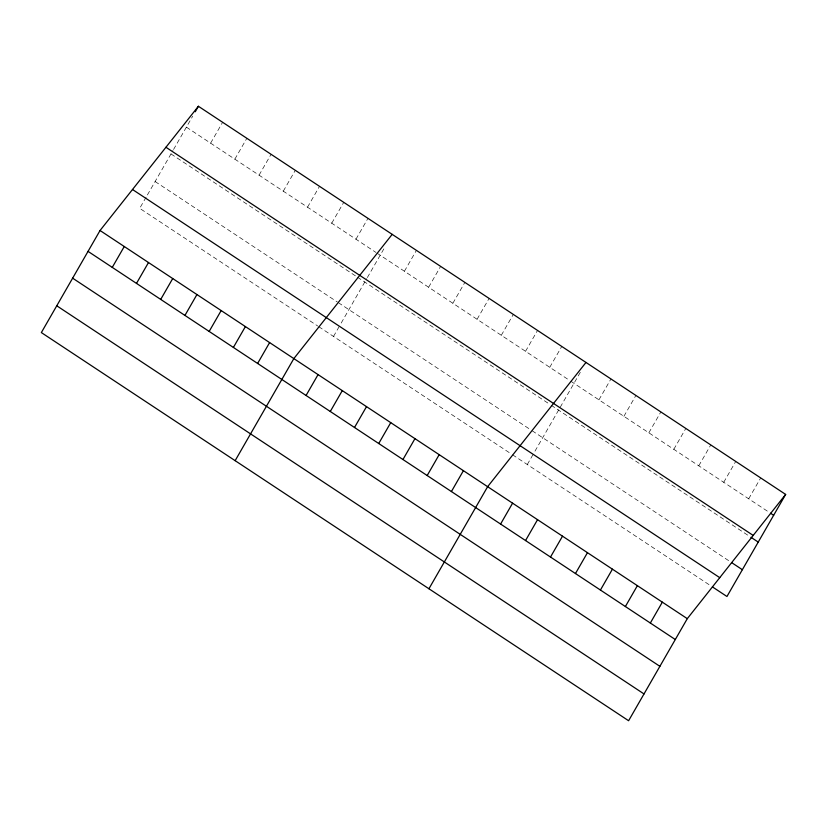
<?xml version="1.0" encoding="UTF-8"?>
<svg xmlns="http://www.w3.org/2000/svg" width="827" height="827" viewBox="0 0 827 827"><rect width="100%" height="100%" fill="white"/><g stroke="black" fill="none" stroke-linecap="round" stroke-linejoin="round"><path stroke-width="0.62" stroke-dasharray="4.13 3.1" d="M146.121 197.177L139.701 208.342L317.702 325.993M147.402 194.945L172.915 150.586M173.556 149.47L192.712 116.152M210.616 143.154L222.628 122.272M234.847 159.166L246.849 138.285M259.068 175.169L271.07 154.298M283.289 191.182L295.291 170.31M307.52 207.195L319.522 186.323M331.741 223.207L343.743 202.336M355.961 239.22L367.963 218.349M333.498 336.434L339.918 325.269M341.2 323.037L366.702 278.678M367.353 277.562L385.248 246.446M404.413 271.246L416.415 250.374M428.634 287.258L440.636 266.377M452.865 303.261L464.867 282.389M477.086 319.274L489.088 298.402M501.307 335.286L513.309 314.415M525.538 351.299L537.54 330.428M549.759 367.312L561.76 346.441M527.285 464.526L533.704 453.361M534.997 451.128L580.296 372.336M598.944 399.823L610.946 378.942M623.899 416.312L635.901 395.44M648.854 432.81L660.856 411.939M673.819 449.309L685.821 428.438M698.774 465.808L710.775 444.936M723.728 482.306L735.73 461.435M748.693 498.805L760.695 477.923M186.395 127.141L375.975 252.442M377.029 253.145L569.772 380.534M570.826 381.237L769.492 512.544M170.993 153.936L356.354 276.456M357.409 277.159L550.151 404.548M551.196 405.251L749.924 536.599M155.114 181.547L337.323 301.979M338.377 302.672L531.11 430.071M532.164 430.764L729.879 561.45M318.746 326.686L511.489 454.085M512.544 454.778L711.354 586.188"/><path stroke-width="1.24" d="M100.046 230.506L41.35 332.578L628.603 720.731L687.299 618.658L785.65 494.422L198.397 106.269L100.046 230.506L687.299 618.658M195.244 111.759L198.397 106.269M112.265 267.39L124.267 246.508M136.496 283.392L148.498 262.521M160.717 299.405L172.719 278.534M184.938 315.418L196.94 294.546M209.169 331.431L221.171 310.559M233.39 347.443L245.392 326.572M257.611 363.456L269.612 342.585M235.147 460.67L293.843 358.598L392.194 234.361M306.062 395.482L318.064 374.6M330.283 411.484L342.285 390.613M354.504 427.497L366.516 406.626M378.735 443.51L390.737 422.638M402.956 459.523L414.958 438.651M427.177 475.535L439.189 454.664M451.408 491.548L463.409 470.677M428.934 588.762L487.63 486.69L585.981 362.453M500.583 524.06L512.585 503.178M525.548 540.548L537.55 519.676M550.503 557.047L562.505 536.175M575.458 573.545L587.459 552.674M600.423 590.044L612.425 569.172M625.377 606.542L637.379 585.661M650.332 623.031L662.334 602.159M785.65 494.422L726.954 596.494L712.398 586.881M770.526 513.236L773.648 515.293M165.948 147.268L753.19 535.42M750.957 537.281L758.235 542.098M731.967 562.825L742.367 569.7M132.506 189.507L719.748 577.659M88.044 251.377L675.297 639.529M72.631 278.172L659.884 666.324M56.763 305.783L644.006 693.936"/></g></svg>
